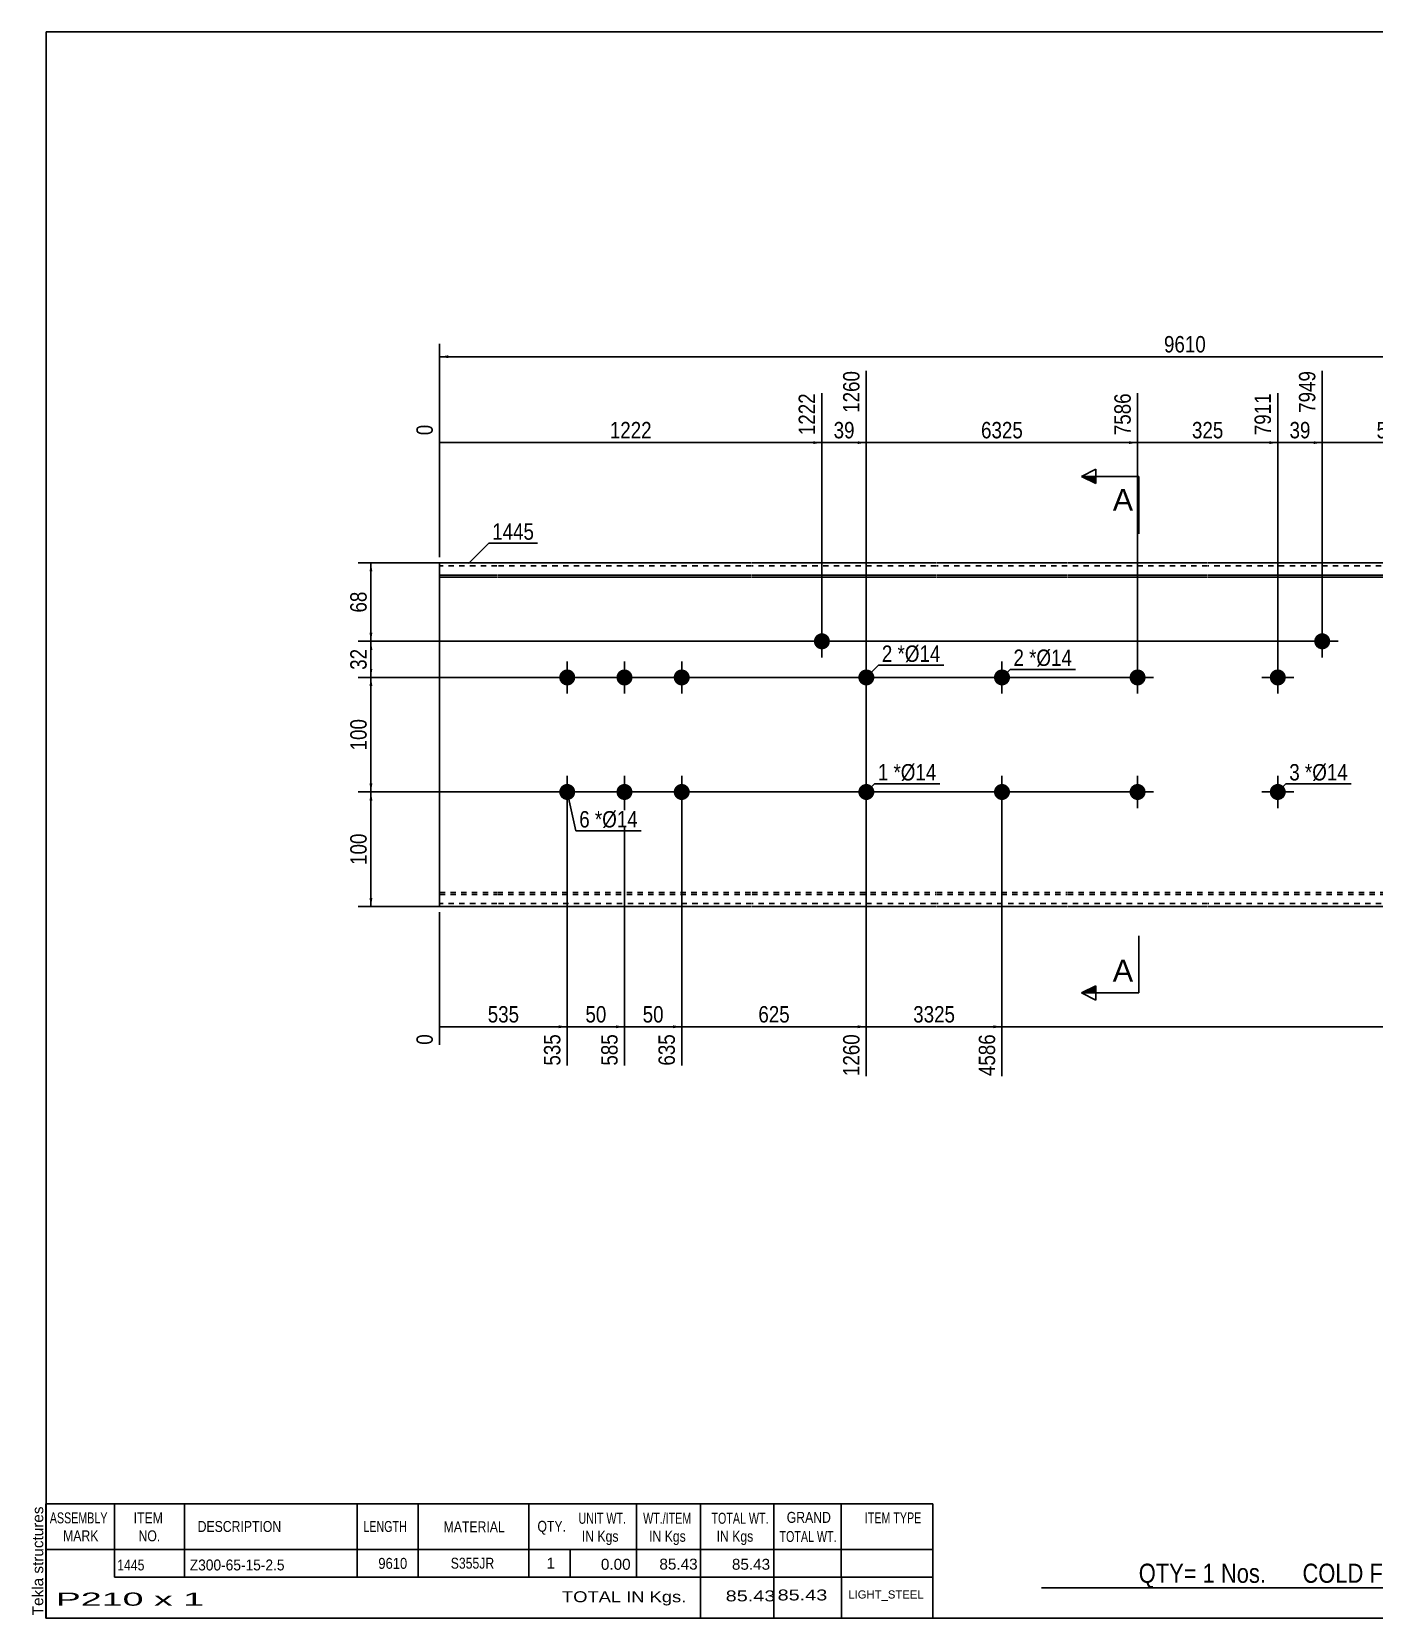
# Model space of a CAD drawing. Header units: millimetres. Extents: x -71 to 331, y -154 to 123.
# Drawn here: x -71.3 to 163.3, y -154.3 to 122.8 of the extents above; entities that cross this region are included whole.
import ezdxf

# ---------------------------------------------------------------- set-up
doc = ezdxf.new("R2010")
doc.units = ezdxf.units.MM
doc.linetypes.add('DXK_LINE_DOT1', pattern=[1.8814, 0.9407, -0.9407])
doc.styles.add('Arial', font='ARIAL.TTF', dxfattribs={"height": 0.2})
doc.styles.add('Arial Narrow', font='ARIALN.TTF', dxfattribs={"height": 0.2})

# ---------------------------------------------------------------- blocks, each defined once
blk = doc.blocks.new('Unknown-627190976-1924')
at = {"color": 5, "linetype": 'Continuous'}
for p, q in [((331.25, 122.75), (-68.75, 122.75)), ((-68.75, 122.75), (-68.75, -154.25)), ((331.25, -154.25), (331.25, 122.75)), ((-68.75, -154.25), (331.25, -154.25))]:
    blk.add_line(p, q, dxfattribs=at)
at = {"color": 174, "linetype": 'Continuous', "style": 'Arial'}
blk.add_text('Tekla structures', height=1.9102, rotation=90, dxfattribs=at).set_placement((-69.25, -153.75))
blk = doc.blocks.new('Bolt-627190976-1223 - 1203')
at = {"linetype": 'Continuous'}
blk.add_hatch(color=3, dxfattribs=at).paths.add_polyline_path([(145.02, 10, -1), (147.82, 10, -1)])
at = {"color": 3, "linetype": 'Continuous'}
for p, q in [((146.42, 7.2), (146.42, 12.8)), ((143.62, 10), (149.22, 10))]:
    blk.add_line(p, q, dxfattribs=at)
blk = doc.blocks.new('Part-627190976-1218 - 1203')
at = {"color": 2, "linetype": 'Continuous'}
for p, q in [((0, -30), (0, 30)), ((10, 30), (0, 30)), ((0, 27.88), (10, 27.88)), ((54.49, 30), (10.1, 30)), ((10.1, 27.88), (54.49, 27.88)), ((86.74, 30), (54.59, 30)), ((54.59, 27.88), (86.74, 27.88)), ((109.64, 30), (86.84, 30)), ((86.84, 27.88), (109.64, 27.88)), ((134.13, 30), (109.74, 30)), ((109.74, 27.88), (134.13, 27.88)), ((166.37, 30), (134.23, 30)), ((134.23, 27.88), (166.37, 27.88)), ((210.86, 30), (166.47, 30)), ((166.47, 27.88), (210.86, 27.88)), ((243.11, 30), (210.96, 30)), ((210.96, 27.88), (243.11, 27.88)), ((260.4, 30), (243.21, 30)), ((243.21, 27.88), (260.4, 27.88)), ((260.4, 30), (260.4, 27.88)), ((260.4, 27.88), (260.4, -30)), ((0, 27.53), (10, 27.53)), ((10.1, 27.53), (54.49, 27.53)), ((54.59, 27.53), (86.74, 27.53)), ((86.84, 27.53), (109.64, 27.53)), ((109.74, 27.53), (134.13, 27.53)), ((134.23, 27.53), (166.37, 27.53)), ((166.47, 27.53), (210.86, 27.53)), ((210.96, 27.53), (243.11, 27.53)), ((243.21, 27.53), (260.4, 27.53)), ((10, -30), (0, -30)), ((54.49, -30), (10.1, -30)), ((86.74, -30), (54.59, -30)), ((109.64, -30), (86.84, -30)), ((134.13, -30), (109.74, -30)), ((166.37, -30), (134.23, -30)), ((210.86, -30), (166.47, -30)), ((243.11, -30), (210.96, -30)), ((260.4, -30), (243.21, -30))]:
    blk.add_line(p, q, dxfattribs=at)
at = {"color": 7, "linetype": 'DXK_LINE_DOT1'}
for p, q in [((10, 29.5), (0, 29.5)), ((54.49, 29.5), (10.1, 29.5)), ((86.74, 29.5), (54.59, 29.5)), ((109.64, 29.5), (86.84, 29.5)), ((134.13, 29.5), (109.74, 29.5)), ((166.37, 29.5), (134.23, 29.5)), ((210.86, 29.5), (166.47, 29.5)), ((243.11, 29.5), (210.96, 29.5)), ((260.4, 29.5), (243.21, 29.5)), ((0, -27.53), (10, -27.53)), ((10.1, -27.53), (54.49, -27.53)), ((54.59, -27.53), (86.74, -27.53)), ((86.84, -27.53), (109.64, -27.53)), ((109.74, -27.53), (134.13, -27.53)), ((134.23, -27.53), (166.37, -27.53)), ((166.47, -27.53), (210.86, -27.53)), ((210.96, -27.53), (243.11, -27.53)), ((243.21, -27.53), (260.4, -27.53)), ((0, -27.88), (10, -27.88)), ((10, -29.5), (0, -29.5)), ((10.1, -27.88), (54.49, -27.88)), ((54.49, -29.5), (10.1, -29.5)), ((54.59, -27.88), (86.74, -27.88)), ((86.74, -29.5), (54.59, -29.5)), ((86.84, -27.88), (109.64, -27.88)), ((109.64, -29.5), (86.84, -29.5)), ((109.74, -27.88), (134.13, -27.88)), ((134.13, -29.5), (109.74, -29.5)), ((134.23, -27.88), (166.37, -27.88)), ((166.37, -29.5), (134.23, -29.5)), ((166.47, -27.88), (210.86, -27.88)), ((210.86, -29.5), (166.47, -29.5)), ((210.96, -27.88), (243.11, -27.88)), ((243.11, -29.5), (210.96, -29.5)), ((243.21, -27.88), (260.4, -27.88)), ((260.4, -29.5), (243.21, -29.5))]:
    blk.add_line(p, q, dxfattribs=at)
blk = doc.blocks.new('Bolt-627190976-1220 - 1203')
at = {"linetype": 'Continuous'}
blk.add_hatch(color=3, dxfattribs=at).paths.add_polyline_path([(152.78, 16.31, -1), (155.58, 16.31, -1)])
at = {"color": 3, "linetype": 'Continuous'}
for p, q in [((154.18, 13.51), (154.18, 19.11)), ((151.38, 16.31), (156.98, 16.31))]:
    blk.add_line(p, q, dxfattribs=at)
blk = doc.blocks.new('Bolt-627190976-1222 - 1203')
at = {"linetype": 'Continuous'}
blk.add_hatch(color=3, dxfattribs=at).paths.add_polyline_path([(147.82, -10, -1), (145.02, -10, -1)])
at = {"color": 3, "linetype": 'Continuous'}
for p, q in [((146.42, -7.2), (146.42, -12.8)), ((149.22, -10), (143.62, -10))]:
    blk.add_line(p, q, dxfattribs=at)
blk = doc.blocks.new('Bolt-627190976-1224 - 1203')
at = {"linetype": 'Continuous'}
for points in [[(20.89, 10, -1), (23.69, 10, -1)], [(30.89, 10, -1), (33.69, 10, -1)], [(40.89, 10, -1), (43.69, 10, -1)], [(20.89, -10, -1), (23.69, -10, -1)], [(30.89, -10, -1), (33.69, -10, -1)], [(40.89, -10, -1), (43.69, -10, -1)]]:
    blk.add_hatch(color=3, dxfattribs=at).paths.add_polyline_path(points)
at = {"color": 3, "linetype": 'Continuous'}
for p, q in [((22.29, 7.2), (22.29, 12.8)), ((32.29, 7.2), (32.29, 12.8)), ((42.29, 7.2), (42.29, 12.8)), ((19.49, 10), (25.09, 10)), ((29.49, 10), (35.09, 10)), ((39.49, 10), (45.09, 10)), ((22.29, -12.8), (22.29, -7.2)), ((32.29, -12.8), (32.29, -7.2)), ((42.29, -12.8), (42.29, -7.2)), ((19.49, -10), (25.09, -10)), ((29.49, -10), (35.09, -10)), ((39.49, -10), (45.09, -10))]:
    blk.add_line(p, q, dxfattribs=at)
blk = doc.blocks.new('Bolt-627190976-1225 - 1203')
at = {"linetype": 'Continuous'}
blk.add_hatch(color=3, dxfattribs=at).paths.add_polyline_path([(65.38, 16.31, -1), (68.18, 16.31, -1)])
at = {"color": 3, "linetype": 'Continuous'}
for p, q in [((66.78, 13.51), (66.78, 19.11)), ((63.98, 16.31), (69.58, 16.31))]:
    blk.add_line(p, q, dxfattribs=at)
blk = doc.blocks.new('Bolt-627190976-1226 - 1203')
at = {"linetype": 'Continuous'}
for points in [[(99.64, 10, -1), (96.84, 10, -1)], [(99.64, -10, -1), (96.84, -10, -1)]]:
    blk.add_hatch(color=3, dxfattribs=at).paths.add_polyline_path(points)
at = {"color": 3, "linetype": 'Continuous'}
for p, q in [((98.24, 12.8), (98.24, 7.2)), ((101.04, 10), (95.44, 10)), ((98.24, -7.2), (98.24, -12.8)), ((101.04, -10), (95.44, -10))]:
    blk.add_line(p, q, dxfattribs=at)
blk = doc.blocks.new('Bolt-627190976-1227 - 1203')
at = {"linetype": 'Continuous'}
blk.add_hatch(color=3, dxfattribs=at).paths.add_polyline_path([(73.14, 10, -1), (75.94, 10, -1)])
at = {"color": 3, "linetype": 'Continuous'}
for p, q in [((74.54, 7.2), (74.54, 12.8)), ((71.74, 10), (77.34, 10))]:
    blk.add_line(p, q, dxfattribs=at)
blk = doc.blocks.new('Bolt-627190976-1228 - 1203')
at = {"linetype": 'Continuous'}
blk.add_hatch(color=3, dxfattribs=at).paths.add_polyline_path([(75.94, -10, -1), (73.14, -10, -1)])
at = {"color": 3, "linetype": 'Continuous'}
for p, q in [((74.54, -7.2), (74.54, -12.8)), ((77.34, -10), (71.74, -10))]:
    blk.add_line(p, q, dxfattribs=at)
blk = doc.blocks.new('Bolt-627190976-1231 - 1203')
at = {"linetype": 'Continuous'}
for points in [[(120.53, 10, -1), (123.33, 10, -1)], [(254, 10, -1), (256.8, 10, -1)]]:
    blk.add_hatch(color=3, dxfattribs=at).paths.add_polyline_path(points)
at = {"color": 3, "linetype": 'Continuous'}
for p, q in [((121.93, 7.2), (121.93, 12.8)), ((255.4, 7.2), (255.4, 12.8)), ((124.73, 10), (119.13, 10)), ((258.2, 10), (252.6, 10))]:
    blk.add_line(p, q, dxfattribs=at)
blk = doc.blocks.new('Bolt-627190976-1232 - 1203')
at = {"linetype": 'Continuous'}
for points in [[(120.53, -10, -1), (123.33, -10, -1)], [(254, -10, -1), (256.8, -10, -1)]]:
    blk.add_hatch(color=3, dxfattribs=at).paths.add_polyline_path(points)
at = {"color": 3, "linetype": 'Continuous'}
for p, q in [((121.93, -12.8), (121.93, -7.2)), ((255.4, -12.8), (255.4, -7.2)), ((124.73, -10), (119.13, -10)), ((258.2, -10), (252.6, -10))]:
    blk.add_line(p, q, dxfattribs=at)
blk = doc.blocks.new('StraightDimension-627190976-1328 - 1203')
at = {"linetype": 'Continuous'}
blk.add_hatch(color=7, dxfattribs=at).paths.add_polyline_path([(40.79, -50.75), (42.29, -51), (40.79, -51.25)])
at = {"color": 7, "linetype": 'Continuous'}
for p, q in [((32.29, -11), (32.29, -57.78)), ((42.29, -11), (42.29, -57.78)), ((32.29, -51), (42.29, -51))]:
    blk.add_line(p, q, dxfattribs=at)
at = {"color": 0}
blk.add_wipeout([(39.72, -50.85), (39.72, -46.65), (34.87, -46.65), (34.87, -50.85)], dxfattribs=at)
at = {"color": 3, "style": 'Arial Narrow'}
blk.add_text('50', height=2.863, dxfattribs=at).set_placement((35.47, -50.25))
at = {"color": 0, "linetype": 'Continuous'}
blk.add_wipeout([(41.69, -51.7), (37.49, -51.7), (37.49, -58.38), (41.69, -58.38)], dxfattribs=at)
at = {"color": 3, "linetype": 'Continuous', "style": 'Arial Narrow'}
blk.add_text('635', height=2.863, rotation=90.0002, dxfattribs=at).set_placement((41.09, -57.78))
blk = doc.blocks.new('StraightDimension-627190976-1279 - 1203')
at = {"linetype": 'Continuous'}
blk.add_hatch(color=7, dxfattribs=at).paths.add_polyline_path([(65.28, 51.25), (66.78, 51), (65.28, 50.75)])
at = {"color": 7, "linetype": 'Continuous'}
for p, q in [((66.78, 17.31), (66.78, 59.61)), ((0, 31), (0, 54.13)), ((0, 51), (66.78, 51))]:
    blk.add_line(p, q, dxfattribs=at)
at = {"color": 0, "linetype": 'Continuous'}
for points in [[(66.18, 60.21), (61.98, 60.21), (61.98, 51.7), (66.18, 51.7)], [(-0.6, 54.73), (-4.8, 54.73), (-4.8, 51.7), (-0.6, 51.7)]]:
    blk.add_wipeout(points, dxfattribs=at)
at = {"color": 0}
blk.add_wipeout([(37.65, 51.15), (37.65, 55.35), (29.13, 55.35), (29.13, 51.15)], dxfattribs=at)
at = {"color": 3, "linetype": 'Continuous', "style": 'Arial Narrow'}
for s, height, p in [('1222', 2.863, (65.58, 52.3)), ('0', 2.86, (-1.2, 52.3))]:
    blk.add_text(s, height=height, rotation=90.0002, dxfattribs=at).set_placement(p)
at = {"color": 3, "style": 'Arial Narrow'}
blk.add_text('1222', height=2.863, dxfattribs=at).set_placement((29.73, 51.75))
blk = doc.blocks.new('StraightDimension-627190976-1350 - 1203')
at = {"linetype": 'Continuous'}
for points in [[(-12.25, 14.81), (-12, 16.31), (-11.75, 14.81)], [(-11.75, 11.5), (-12, 10), (-12.25, 11.5)]]:
    blk.add_hatch(color=7, dxfattribs=at).paths.add_polyline_path(points)
at = {"color": 7, "linetype": 'Continuous'}
for p, q in [((153.18, 16.31), (-14.25, 16.31)), ((-12, 10), (-12, 16.31)), ((120.93, 10), (-14.25, 10))]:
    blk.add_line(p, q, dxfattribs=at)
at = {"color": 0}
blk.add_wipeout([(-12.15, 15.58), (-16.35, 15.58), (-16.35, 10.73), (-12.15, 10.73)], dxfattribs=at)
at = {"color": 3, "style": 'Arial Narrow'}
blk.add_text('32', height=2.863, rotation=90.0002, dxfattribs=at).set_placement((-12.75, 11.33))
blk = doc.blocks.new('StraightDimension-627190976-1277 - 1203')
at = {"linetype": 'Continuous'}
blk.add_hatch(color=7, dxfattribs=at).paths.add_polyline_path([(120.43, 51.25), (121.93, 51), (120.43, 50.75)])
at = {"color": 7, "linetype": 'Continuous'}
for p, q in [((74.54, -9), (74.54, 63.51)), ((121.93, 11), (121.93, 59.61)), ((74.54, 51), (121.93, 51))]:
    blk.add_line(p, q, dxfattribs=at)
at = {"color": 0, "linetype": 'Continuous'}
blk.add_wipeout([(121.33, 60.21), (117.13, 60.21), (117.13, 51.7), (121.33, 51.7)], dxfattribs=at)
at = {"color": 0}
blk.add_wipeout([(102.49, 51.15), (102.49, 55.35), (93.98, 55.35), (93.98, 51.15)], dxfattribs=at)
at = {"color": 3, "linetype": 'Continuous', "style": 'Arial Narrow'}
blk.add_text('7586', height=2.863, rotation=90.0002, dxfattribs=at).set_placement((120.73, 52.3))
at = {"color": 3, "style": 'Arial Narrow'}
blk.add_text('6325', height=2.863, dxfattribs=at).set_placement((94.58, 51.75))
blk = doc.blocks.new('StraightDimension-627190976-1352 - 1203')
at = {"linetype": 'Continuous'}
for points in [[(-12.25, -11.5), (-12, -10), (-11.75, -11.5)], [(-11.75, -28.5), (-12, -30), (-12.25, -28.5)]]:
    blk.add_hatch(color=7, dxfattribs=at).paths.add_polyline_path(points)
at = {"color": 7, "linetype": 'Continuous'}
for p, q in [((120.93, -10), (-14.25, -10)), ((-12, -30), (-12, -10)), ((21.29, -30), (-14.25, -30))]:
    blk.add_line(p, q, dxfattribs=at)
at = {"color": 0}
blk.add_wipeout([(-12.15, -16.66), (-16.35, -16.66), (-16.35, -23.34), (-12.15, -23.34)], dxfattribs=at)
at = {"color": 3, "style": 'Arial Narrow'}
blk.add_text('100', height=2.863, rotation=90.0002, dxfattribs=at).set_placement((-12.75, -22.74))
blk = doc.blocks.new('StraightDimension-627190976-1326 - 1203')
at = {"linetype": 'Continuous'}
blk.add_hatch(color=7, dxfattribs=at).paths.add_polyline_path([(96.74, -50.75), (98.24, -51), (96.74, -51.25)])
at = {"color": 7, "linetype": 'Continuous'}
for p, q in [((74.54, 9), (74.54, -59.61)), ((98.24, -11), (98.24, -59.61)), ((74.54, -51), (98.24, -51))]:
    blk.add_line(p, q, dxfattribs=at)
at = {"color": 0}
blk.add_wipeout([(90.65, -50.85), (90.65, -46.65), (82.13, -46.65), (82.13, -50.85)], dxfattribs=at)
at = {"color": 0, "linetype": 'Continuous'}
blk.add_wipeout([(97.64, -51.7), (93.44, -51.7), (93.44, -60.21), (97.64, -60.21)], dxfattribs=at)
at = {"color": 3, "style": 'Arial Narrow'}
blk.add_text('3325', height=2.863, dxfattribs=at).set_placement((82.73, -50.25))
at = {"color": 3, "linetype": 'Continuous', "style": 'Arial Narrow'}
blk.add_text('4586', height=2.863, rotation=90.0002, dxfattribs=at).set_placement((97.04, -59.61))
blk = doc.blocks.new('StraightDimension-627190976-1351 - 1203')
at = {"linetype": 'Continuous'}
for points in [[(-12.25, 8.5), (-12, 10), (-11.75, 8.5)], [(-11.75, -8.5), (-12, -10), (-12.25, -8.5)]]:
    blk.add_hatch(color=7, dxfattribs=at).paths.add_polyline_path(points)
at = {"color": 7, "linetype": 'Continuous'}
for p, q in [((120.93, 10), (-14.25, 10)), ((-12, -10), (-12, 10)), ((120.93, -10), (-14.25, -10))]:
    blk.add_line(p, q, dxfattribs=at)
at = {"color": 0}
blk.add_wipeout([(-12.15, 3.34), (-16.35, 3.34), (-16.35, -3.34), (-12.15, -3.34)], dxfattribs=at)
at = {"color": 3, "style": 'Arial Narrow'}
blk.add_text('100', height=2.863, rotation=90.0002, dxfattribs=at).set_placement((-12.75, -2.74))
blk = doc.blocks.new('StraightDimension-627190976-1330 - 1203')
at = {"linetype": 'Continuous'}
blk.add_hatch(color=7, dxfattribs=at).paths.add_polyline_path([(20.79, -50.75), (22.29, -51), (20.79, -51.25)])
at = {"color": 7, "linetype": 'Continuous'}
for p, q in [((22.29, -11), (22.29, -57.78)), ((0, -31), (0, -54.13)), ((0, -51), (22.29, -51))]:
    blk.add_line(p, q, dxfattribs=at)
at = {"color": 0}
blk.add_wipeout([(14.49, -50.85), (14.49, -46.65), (7.8, -46.65), (7.8, -50.85)], dxfattribs=at)
at = {"color": 0, "linetype": 'Continuous'}
for points in [[(-0.6, -51.7), (-4.8, -51.7), (-4.8, -54.73), (-0.6, -54.73)], [(21.69, -51.7), (17.49, -51.7), (17.49, -58.38), (21.69, -58.38)]]:
    blk.add_wipeout(points, dxfattribs=at)
at = {"color": 3, "style": 'Arial Narrow'}
blk.add_text('535', height=2.863, dxfattribs=at).set_placement((8.4, -50.25))
at = {"color": 3, "linetype": 'Continuous', "style": 'Arial Narrow'}
for s, height, p in [('0', 2.86, (-1.2, -54.13)), ('535', 2.863, (21.09, -57.78))]:
    blk.add_text(s, height=height, rotation=90.0002, dxfattribs=at).set_placement(p)
blk = doc.blocks.new('StraightDimension-627190976-1274 - 1203')
at = {"linetype": 'Continuous'}
blk.add_hatch(color=7, dxfattribs=at).paths.add_polyline_path([(177.17, 51.25), (178.67, 51), (177.17, 50.75)])
at = {"color": 7, "linetype": 'Continuous'}
for p, q in [((154.18, 17.31), (154.18, 63.51)), ((178.67, 11), (178.67, 59.61)), ((154.18, 51), (178.67, 51))]:
    blk.add_line(p, q, dxfattribs=at)
at = {"color": 0, "linetype": 'Continuous'}
blk.add_wipeout([(178.07, 60.21), (173.87, 60.21), (173.87, 51.7), (178.07, 51.7)], dxfattribs=at)
at = {"color": 0}
blk.add_wipeout([(169.76, 51.15), (169.76, 55.35), (163.08, 55.35), (163.08, 51.15)], dxfattribs=at)
at = {"color": 3, "linetype": 'Continuous', "style": 'Arial Narrow'}
blk.add_text('8535', height=2.863, rotation=90.0002, dxfattribs=at).set_placement((177.47, 52.3))
at = {"color": 3, "style": 'Arial Narrow'}
blk.add_text('586', height=2.863, dxfattribs=at).set_placement((163.68, 51.75))
blk = doc.blocks.new('StraightDimension-627190976-1275 - 1203')
at = {"linetype": 'Continuous'}
blk.add_hatch(color=7, dxfattribs=at).paths.add_polyline_path([(152.68, 51.25), (154.18, 51), (152.68, 50.75)])
at = {"color": 7, "linetype": 'Continuous'}
for p, q in [((154.18, 17.31), (154.18, 63.51)), ((146.42, 11), (146.42, 59.61)), ((146.42, 51), (154.18, 51))]:
    blk.add_line(p, q, dxfattribs=at)
at = {"color": 0}
blk.add_wipeout([(152.73, 51.15), (152.73, 55.35), (147.87, 55.35), (147.87, 51.15)], dxfattribs=at)
at = {"color": 0, "linetype": 'Continuous'}
blk.add_wipeout([(153.58, 64.11), (149.38, 64.11), (149.38, 55.6), (153.58, 55.6)], dxfattribs=at)
at = {"color": 3, "linetype": 'Continuous', "style": 'Arial Narrow'}
blk.add_text('7949', height=2.863, rotation=90.0002, dxfattribs=at).set_placement((152.98, 56.2))
at = {"color": 3, "style": 'Arial Narrow'}
blk.add_text('39', height=2.863, dxfattribs=at).set_placement((148.47, 51.75))
blk = doc.blocks.new('StraightDimension-627190976-1276 - 1203')
at = {"linetype": 'Continuous'}
blk.add_hatch(color=7, dxfattribs=at).paths.add_polyline_path([(144.92, 51.25), (146.42, 51), (144.92, 50.75)])
at = {"color": 7, "linetype": 'Continuous'}
for p, q in [((121.93, 11), (121.93, 59.61)), ((146.42, 11), (146.42, 59.61)), ((121.93, 51), (146.42, 51))]:
    blk.add_line(p, q, dxfattribs=at)
at = {"color": 0, "linetype": 'Continuous'}
blk.add_wipeout([(145.82, 60.21), (141.62, 60.21), (141.62, 51.7), (145.82, 51.7)], dxfattribs=at)
at = {"color": 0}
blk.add_wipeout([(137.52, 51.15), (137.52, 55.35), (130.83, 55.35), (130.83, 51.15)], dxfattribs=at)
at = {"color": 3, "linetype": 'Continuous', "style": 'Arial Narrow'}
blk.add_text('7911', height=2.863, rotation=90.0002, dxfattribs=at).set_placement((145.22, 52.3))
at = {"color": 3, "style": 'Arial Narrow'}
blk.add_text('325', height=2.863, dxfattribs=at).set_placement((131.43, 51.75))
blk = doc.blocks.new('StraightDimension-627190976-1349 - 1203')
at = {"linetype": 'Continuous'}
for points in [[(-12.25, 28.5), (-12, 30), (-11.75, 28.5)], [(-11.75, 17.81), (-12, 16.31), (-12.25, 17.81)]]:
    blk.add_hatch(color=7, dxfattribs=at).paths.add_polyline_path(points)
at = {"color": 7, "linetype": 'Continuous'}
for p, q in [((21.29, 30), (-14.25, 30)), ((-12, 16.31), (-12, 30)), ((153.18, 16.31), (-14.25, 16.31))]:
    blk.add_line(p, q, dxfattribs=at)
at = {"color": 0}
blk.add_wipeout([(-12.15, 25.58), (-16.35, 25.58), (-16.35, 20.73), (-12.15, 20.73)], dxfattribs=at)
at = {"color": 3, "style": 'Arial Narrow'}
blk.add_text('68', height=2.863, rotation=90.0002, dxfattribs=at).set_placement((-12.75, 21.33))
blk = doc.blocks.new('StraightDimension-627190976-1278 - 1203')
at = {"linetype": 'Continuous'}
blk.add_hatch(color=7, dxfattribs=at).paths.add_polyline_path([(73.04, 51.25), (74.54, 51), (73.04, 50.75)])
at = {"color": 7, "linetype": 'Continuous'}
for p, q in [((74.54, -9), (74.54, 63.51)), ((66.78, 17.31), (66.78, 59.61)), ((66.78, 51), (74.54, 51))]:
    blk.add_line(p, q, dxfattribs=at)
at = {"color": 0}
blk.add_wipeout([(73.09, 51.15), (73.09, 55.35), (68.23, 55.35), (68.23, 51.15)], dxfattribs=at)
at = {"color": 0, "linetype": 'Continuous'}
blk.add_wipeout([(73.94, 64.11), (69.74, 64.11), (69.74, 55.6), (73.94, 55.6)], dxfattribs=at)
at = {"color": 3, "linetype": 'Continuous', "style": 'Arial Narrow'}
blk.add_text('1260', height=2.863, rotation=90.0002, dxfattribs=at).set_placement((73.34, 56.2))
at = {"color": 3, "style": 'Arial Narrow'}
blk.add_text('39', height=2.863, dxfattribs=at).set_placement((68.83, 51.75))
blk = doc.blocks.new('StraightDimension-627190976-1325 - 1203')
at = {"linetype": 'Continuous'}
blk.add_hatch(color=7, dxfattribs=at).paths.add_polyline_path([(258.9, -50.75), (260.4, -51), (258.9, -51.25)])
at = {"color": 7, "linetype": 'Continuous'}
for p, q in [((98.24, -11), (98.24, -59.61)), ((260.4, -31), (260.4, -59.61)), ((98.24, -51), (260.4, -51))]:
    blk.add_line(p, q, dxfattribs=at)
at = {"color": 0}
blk.add_wipeout([(183.58, -50.85), (183.58, -46.65), (175.06, -46.65), (175.06, -50.85)], dxfattribs=at)
at = {"color": 0, "linetype": 'Continuous'}
blk.add_wipeout([(259.8, -51.7), (255.6, -51.7), (255.6, -60.21), (259.8, -60.21)], dxfattribs=at)
at = {"color": 3, "style": 'Arial Narrow'}
blk.add_text('5025', height=2.863, dxfattribs=at).set_placement((175.66, -50.25))
at = {"color": 3, "linetype": 'Continuous', "style": 'Arial Narrow'}
blk.add_text('9610', height=2.863, rotation=90.0002, dxfattribs=at).set_placement((259.2, -59.61))
blk = doc.blocks.new('StraightDimension-627190976-1327 - 1203')
at = {"linetype": 'Continuous'}
blk.add_hatch(color=7, dxfattribs=at).paths.add_polyline_path([(73.04, -50.75), (74.54, -51), (73.04, -51.25)])
at = {"color": 7, "linetype": 'Continuous'}
for p, q in [((74.54, 9), (74.54, -59.61)), ((42.29, -11), (42.29, -57.78)), ((42.29, -51), (74.54, -51))]:
    blk.add_line(p, q, dxfattribs=at)
at = {"color": 0}
blk.add_wipeout([(61.76, -50.85), (61.76, -46.65), (55.08, -46.65), (55.08, -50.85)], dxfattribs=at)
at = {"color": 0, "linetype": 'Continuous'}
blk.add_wipeout([(73.94, -51.7), (69.74, -51.7), (69.74, -60.21), (73.94, -60.21)], dxfattribs=at)
at = {"color": 3, "style": 'Arial Narrow'}
blk.add_text('625', height=2.863, dxfattribs=at).set_placement((55.68, -50.25))
at = {"color": 3, "linetype": 'Continuous', "style": 'Arial Narrow'}
blk.add_text('1260', height=2.863, rotation=90.0002, dxfattribs=at).set_placement((73.34, -59.61))
blk = doc.blocks.new('StraightDimension-627190976-1329 - 1203')
at = {"linetype": 'Continuous'}
blk.add_hatch(color=7, dxfattribs=at).paths.add_polyline_path([(30.79, -50.75), (32.29, -51), (30.79, -51.25)])
at = {"color": 7, "linetype": 'Continuous'}
for p, q in [((22.29, -11), (22.29, -57.78)), ((32.29, -11), (32.29, -57.78)), ((22.29, -51), (32.29, -51))]:
    blk.add_line(p, q, dxfattribs=at)
at = {"color": 0}
blk.add_wipeout([(29.72, -50.85), (29.72, -46.65), (24.87, -46.65), (24.87, -50.85)], dxfattribs=at)
at = {"color": 3, "style": 'Arial Narrow'}
blk.add_text('50', height=2.863, dxfattribs=at).set_placement((25.47, -50.25))
at = {"color": 0, "linetype": 'Continuous'}
blk.add_wipeout([(31.69, -51.7), (27.49, -51.7), (27.49, -58.38), (31.69, -58.38)], dxfattribs=at)
at = {"color": 3, "linetype": 'Continuous', "style": 'Arial Narrow'}
blk.add_text('585', height=2.863, rotation=90.0002, dxfattribs=at).set_placement((31.09, -57.78))
blk = doc.blocks.new('StraightDimension-627190976-1383 - 1203')
at = {"linetype": 'Continuous'}
for points in [[(1.5, 65.75), (0, 66), (1.5, 66.25)], [(258.9, 66.25), (260.4, 66), (258.9, 65.75)]]:
    blk.add_hatch(color=7, dxfattribs=at).paths.add_polyline_path(points)
at = {"color": 7, "linetype": 'Continuous'}
for p, q in [((0, 31), (0, 68.25)), ((260.4, 31), (260.4, 68.25)), ((0, 66), (260.4, 66))]:
    blk.add_line(p, q, dxfattribs=at)
at = {"color": 0}
blk.add_wipeout([(134.46, 66.15), (134.46, 70.35), (125.94, 70.35), (125.94, 66.15)], dxfattribs=at)
at = {"color": 3, "style": 'Arial Narrow'}
blk.add_text('9610', height=2.863, dxfattribs=at).set_placement((126.54, 66.75))
blk = doc.blocks.new('CBS_BOM-627190976-1949')
at = {"color": 7, "linetype": 'Continuous'}
for p, q in [((-68.78, -142.28), (-68.78, -134.28)), ((-68.78, -134.28), (86.14, -134.28)), ((-56.78, -142.28), (-56.78, -134.28)), ((-44.59, -142.28), (-44.59, -134.28)), ((-14.43, -142.28), (-14.43, -134.28)), ((-3.75, -142.28), (-3.75, -134.28)), ((15.57, -142.28), (15.57, -134.28)), ((34.37, -142.28), (34.37, -134.28)), ((45.58, -142.28), (45.58, -134.28)), ((58.37, -142.28), (58.37, -134.28)), ((70.12, -142.28), (70.12, -134.28)), ((86.14, -134.29), (86.14, -142.27)), ((-68.78, -142.28), (86.14, -142.28)), ((-68.78, -147.08), (-68.78, -142.28)), ((-56.78, -147.08), (-56.78, -142.28)), ((-44.59, -147.08), (-44.59, -142.28)), ((-14.43, -147.08), (-14.43, -142.28)), ((-3.75, -147.08), (-3.75, -142.28)), ((15.57, -147.08), (15.57, -142.28)), ((22.83, -147.08), (22.83, -142.28)), ((34.37, -147.08), (34.37, -142.28)), ((45.58, -147.08), (45.58, -142.28)), ((58.37, -147.08), (58.37, -142.28)), ((70.14, -147.08), (70.14, -142.28)), ((86.14, -142.28), (86.14, -147.08)), ((-68.78, -154.28), (-68.78, -147.1)), ((-56.78, -147.08), (86.14, -147.08)), ((45.58, -154.28), (45.58, -147.1)), ((58.37, -154.28), (58.37, -147.1)), ((70.18, -154.28), (70.18, -147.1)), ((86.14, -147.08), (86.14, -154.28)), ((-68.78, -154.28), (86.14, -154.28))]:
    blk.add_line(p, q, dxfattribs=at)
at = {"color": 3, "linetype": 'Continuous', "style": 'Arial'}
for s, height, width, p in [('GRAND', 1.91, 0.8, (60.64, -137.62)), ('ASSEMBLY', 1.91, 0.7, (-68.1, -137.71)), ('ITEM', 1.91, 0.8, (-53.45, -137.71)), ('DESCRIPTION', 1.9102, 0.8, (-42.27, -139.21)), ('LENGTH', 1.91, 0.7, (-13.32, -139.21)), ('MATERIAL', 1.91, 0.8, (0.7, -139.26)), ('QTY.', 1.91, 0.8, (17.09, -139.18)), ('UNIT WT.', 1.91, 0.7, (24.26, -137.78)), ('WT./ITEM', 1.91, 0.7, (35.55, -137.78)), ('TOTAL WT.', 1.91, 0.7, (47.49, -137.78)), ('ITEM TYPE', 1.91, 0.7, (74.28, -137.7)), ('MARK', 1.91, 0.8, (-65.78, -140.84)), ('NO.', 1.91, 0.8, (-52.6, -140.84)), ('IN Kgs', 1.91, 0.8, (24.84, -140.92)), ('IN Kgs', 1.91, 0.8, (36.59, -140.92)), ('IN Kgs', 1.91, 0.8, (48.38, -140.92)), ('TOTAL WT.', 1.91, 0.7, (59.38, -140.96))]:
    blk.add_text(s, height=height, dxfattribs=dict(at, width=width)).set_placement(p)
at = {"color": 7, "linetype": 'Continuous', "style": 'Arial'}
for s, height, width, p in [('1445', 1.91, 0.8, (-56.32, -145.93)), ('Z300-65-15-2.5', 1.9102, 0.9, (-43.65, -145.93)), ('9610', 1.91, 0.85, (-10.71, -145.65)), ('S355JR', 1.91, 0.8, (1.94, -145.62))]:
    blk.add_text(s, height=height, dxfattribs=dict(at, width=width)).set_placement(p)
for s, p in [('1', (18.66, -145.62)), ('0.00', (28.17, -145.81)), ('85.43', (38.39, -145.78)), ('85.43', (51.06, -145.81))]:
    blk.add_text(s, height=1.91, dxfattribs=at).set_placement(p)
at = {"color": 6, "linetype": 'Continuous', "style": 'Arial'}
for s, height, width, p in [('TOTAL IN Kgs.', 1.9102, 1.2, (21.38, -151.48)), ('85.43', 1.91, 1.3, (49.97, -151.33)), ('85.43', 1.91, 1.3, (59.04, -151.17)), ('P210 x 1', 2.292, 2.05, (-67.06, -152.09))]:
    blk.add_text(s, height=height, dxfattribs=dict(at, width=width)).set_placement(p)
blk.add_text('LIGHT_STEEL', height=1.4135, dxfattribs=at).set_placement((71.39, -150.83))
blk = doc.blocks.new('CBS_CALLOFF-627190976-1950')
at = {"color": 7, "linetype": 'Continuous'}
blk.add_line((105.13, -148.98), (221.36, -149), dxfattribs=at)
at = {"color": 3, "linetype": 'Continuous', "style": 'Arial Narrow'}
blk.add_text('QTY= 1 Nos.      COLD FORMED     MKD : P210', height=3.3405, dxfattribs=at).set_placement((122.13, -148.09))
blk = doc.blocks.new('MarkSet-627190976-1411 - 1203')
at = {"color": 0}
blk.add_wipeout([(79.09, 12.72), (79.09, 15.72), (77.26, 15.72), (77.26, 12.72)], dxfattribs=at)
blk.add_wipeout([(79.09, 12.72), (79.09, 15.72), (77.26, 15.72), (77.26, 12.72)], dxfattribs=at)
at = {"color": 7, "linetype": 'Continuous'}
blk.add_line((74.54, 10), (76.66, 12.12), dxfattribs=at)
at = {"color": 0}
blk.add_wipeout([(81.27, 12.72), (81.27, 15.72), (79.99, 15.72), (79.99, 12.72)], dxfattribs=at)
blk.add_wipeout([(81.27, 12.72), (81.27, 15.72), (79.99, 15.72), (79.99, 12.72)], dxfattribs=at)
at = {"color": 3, "style": 'Arial Narrow'}
blk.add_text('2', height=2.86, dxfattribs=at).set_placement((77.26, 12.72))
at = {"color": 0}
blk.add_wipeout([(87.48, 12.72), (87.48, 15.72), (81.27, 15.72), (81.27, 12.72)], dxfattribs=at)
blk.add_wipeout([(87.48, 12.72), (87.48, 15.72), (81.27, 15.72), (81.27, 12.72)], dxfattribs=at)
at = {"color": 7, "linetype": 'Continuous'}
blk.add_line((76.66, 12.12), (88.08, 12.12), dxfattribs=at)
at = {"color": 3, "style": 'Arial Narrow'}
for s, height, p in [('*', 2.86, (79.99, 12.72)), ('Ø14', 2.863, (81.27, 12.72))]:
    blk.add_text(s, height=height, dxfattribs=at).set_placement(p)
blk = doc.blocks.new('Mark-627190976-1421 - 1203')
at = {"color": 0}
blk.add_wipeout([(102.08, 12.01), (102.08, 15.01), (100.25, 15.01), (100.25, 12.01)], dxfattribs=at)
blk.add_wipeout([(102.08, 12.01), (102.08, 15.01), (100.25, 15.01), (100.25, 12.01)], dxfattribs=at)
at = {"color": 7, "linetype": 'Continuous'}
blk.add_line((98.24, 10), (99.65, 11.41), dxfattribs=at)
at = {"color": 0}
blk.add_wipeout([(104.26, 12.01), (104.26, 15.01), (102.98, 15.01), (102.98, 12.01)], dxfattribs=at)
blk.add_wipeout([(104.26, 12.01), (104.26, 15.01), (102.98, 15.01), (102.98, 12.01)], dxfattribs=at)
at = {"color": 3, "style": 'Arial Narrow'}
blk.add_text('2', height=2.86, dxfattribs=at).set_placement((100.25, 12.01))
at = {"color": 0}
blk.add_wipeout([(110.47, 12.01), (110.47, 15.01), (104.26, 15.01), (104.26, 12.01)], dxfattribs=at)
blk.add_wipeout([(110.47, 12.01), (110.47, 15.01), (104.26, 15.01), (104.26, 12.01)], dxfattribs=at)
at = {"color": 7, "linetype": 'Continuous'}
blk.add_line((99.65, 11.41), (111.07, 11.41), dxfattribs=at)
at = {"color": 3, "style": 'Arial Narrow'}
for s, height, p in [('*', 2.86, (102.98, 12.01)), ('Ø14', 2.863, (104.26, 12.01))]:
    blk.add_text(s, height=height, dxfattribs=at).set_placement(p)
blk = doc.blocks.new('Mark-627190976-1420 - 1203')
at = {"color": 0}
blk.add_wipeout([(26.22, -16.2), (26.22, -13.2), (24.39, -13.2), (24.39, -16.2)], dxfattribs=at)
blk.add_wipeout([(26.22, -16.2), (26.22, -13.2), (24.39, -13.2), (24.39, -16.2)], dxfattribs=at)
at = {"color": 7, "linetype": 'Continuous'}
blk.add_line((22.29, -10), (23.79, -16.8), dxfattribs=at)
at = {"color": 0}
blk.add_wipeout([(28.4, -16.2), (28.4, -13.2), (27.12, -13.2), (27.12, -16.2)], dxfattribs=at)
blk.add_wipeout([(28.4, -16.2), (28.4, -13.2), (27.12, -13.2), (27.12, -16.2)], dxfattribs=at)
at = {"color": 3, "style": 'Arial Narrow'}
blk.add_text('6', height=2.86, dxfattribs=at).set_placement((24.39, -16.2))
at = {"color": 0}
blk.add_wipeout([(34.61, -16.2), (34.61, -13.2), (28.4, -13.2), (28.4, -16.2)], dxfattribs=at)
blk.add_wipeout([(34.61, -16.2), (34.61, -13.2), (28.4, -13.2), (28.4, -16.2)], dxfattribs=at)
at = {"color": 7, "linetype": 'Continuous'}
blk.add_line((23.79, -16.8), (35.21, -16.8), dxfattribs=at)
at = {"color": 3, "style": 'Arial Narrow'}
for s, height, p in [('*', 2.86, (27.12, -16.2)), ('Ø14', 2.863, (28.4, -16.2))]:
    blk.add_text(s, height=height, dxfattribs=at).set_placement(p)
blk = doc.blocks.new('SectionMark-627190976-1266 - 1203')
at = {"linetype": 'Continuous'}
for points in [[(114.64, 45.1), (114.64, 43.85), (112.14, 45.1)], [(114.64, -43.85), (114.64, -45.1), (112.14, -45.1)]]:
    blk.add_hatch(color=30, dxfattribs=at).paths.add_polyline_path(points)
at = {"color": 30, "linetype": 'Continuous'}
for p, q in [((112.14, 45.1), (114.64, 46.35)), ((122.14, 45.1), (112.14, 45.1)), ((112.14, 45.1), (114.64, 43.85)), ((114.64, 43.85), (114.64, 46.35)), ((112.14, -45.1), (114.64, -43.85)), ((114.64, -43.85), (114.64, -46.35)), ((122.14, -45.1), (112.14, -45.1)), ((114.64, -46.35), (112.14, -45.1))]:
    blk.add_line(p, q, dxfattribs=at)
at = {"color": 0, "linetype": 'Continuous'}
for points in [[(121.14, 39.1), (121.14, 43.1), (117.59, 43.1), (117.59, 39.1)], [(121.14, -43.1), (121.14, -39.1), (117.59, -39.1), (117.59, -43.1)]]:
    blk.add_wipeout(points, dxfattribs=at)
at = {"color": 30, "linetype": 'Continuous'}
for p, q in [((122.14, 45.1), (122.14, 35.1)), ((122.14, -45.1), (122.14, -35.1))]:
    blk.add_line(p, q, dxfattribs=at)
at = {"color": 96, "linetype": 'Continuous', "style": 'Arial'}
for p in [(117.59, 39.1), (117.59, -43.1)]:
    blk.add_text('A', height=3.82, dxfattribs=at).set_placement(p)
blk = doc.blocks.new('Mark-627190976-1386 - 1203')
at = {"color": 0}
blk.add_wipeout([(16.5, 34.04), (16.5, 37.04), (9.18, 37.04), (9.18, 34.04)], dxfattribs=at)
blk.add_wipeout([(16.5, 34.04), (16.5, 37.04), (9.18, 37.04), (9.18, 34.04)], dxfattribs=at)
at = {"color": 7, "linetype": 'Continuous'}
for p, q in [((5.05, 29.9), (8.58, 33.44)), ((8.58, 33.44), (17.1, 33.44))]:
    blk.add_line(p, q, dxfattribs=at)
at = {"color": 3, "style": 'Arial Narrow'}
blk.add_text('1445', height=2.863, dxfattribs=at).set_placement((9.18, 34.04))
blk = doc.blocks.new('MarkSet-627190976-1398 - 1203')
at = {"color": 0}
blk.add_wipeout([(150.26, -7.99), (150.26, -4.99), (148.43, -4.99), (148.43, -7.99)], dxfattribs=at)
blk.add_wipeout([(150.26, -7.99), (150.26, -4.99), (148.43, -4.99), (148.43, -7.99)], dxfattribs=at)
at = {"color": 7, "linetype": 'Continuous'}
blk.add_line((146.42, -10), (147.83, -8.59), dxfattribs=at)
at = {"color": 0}
blk.add_wipeout([(152.44, -7.99), (152.44, -4.99), (151.16, -4.99), (151.16, -7.99)], dxfattribs=at)
blk.add_wipeout([(152.44, -7.99), (152.44, -4.99), (151.16, -4.99), (151.16, -7.99)], dxfattribs=at)
at = {"color": 3, "style": 'Arial Narrow'}
blk.add_text('3', height=2.86, dxfattribs=at).set_placement((148.43, -7.99))
at = {"color": 0}
blk.add_wipeout([(158.65, -7.99), (158.65, -4.99), (152.44, -4.99), (152.44, -7.99)], dxfattribs=at)
blk.add_wipeout([(158.65, -7.99), (158.65, -4.99), (152.44, -4.99), (152.44, -7.99)], dxfattribs=at)
at = {"color": 7, "linetype": 'Continuous'}
blk.add_line((147.83, -8.59), (159.25, -8.59), dxfattribs=at)
at = {"color": 3, "style": 'Arial Narrow'}
for s, height, p in [('*', 2.86, (151.16, -7.99)), ('Ø14', 2.863, (152.44, -7.99))]:
    blk.add_text(s, height=height, dxfattribs=at).set_placement(p)
blk = doc.blocks.new('Mark-627190976-1422 - 1203')
at = {"color": 0}
blk.add_wipeout([(78.39, -7.99), (78.39, -4.99), (76.56, -4.99), (76.56, -7.99)], dxfattribs=at)
blk.add_wipeout([(78.39, -7.99), (78.39, -4.99), (76.56, -4.99), (76.56, -7.99)], dxfattribs=at)
at = {"color": 7, "linetype": 'Continuous'}
blk.add_line((74.54, -10), (75.96, -8.59), dxfattribs=at)
at = {"color": 0}
blk.add_wipeout([(80.56, -7.99), (80.56, -4.99), (79.29, -4.99), (79.29, -7.99)], dxfattribs=at)
blk.add_wipeout([(80.56, -7.99), (80.56, -4.99), (79.29, -4.99), (79.29, -7.99)], dxfattribs=at)
at = {"color": 3, "style": 'Arial Narrow'}
blk.add_text('1', height=2.86, dxfattribs=at).set_placement((76.56, -7.99))
at = {"color": 0}
blk.add_wipeout([(86.78, -7.99), (86.78, -4.99), (80.56, -4.99), (80.56, -7.99)], dxfattribs=at)
blk.add_wipeout([(86.78, -7.99), (86.78, -4.99), (80.56, -4.99), (80.56, -7.99)], dxfattribs=at)
at = {"color": 7, "linetype": 'Continuous'}
blk.add_line((75.96, -8.59), (87.38, -8.59), dxfattribs=at)
at = {"color": 3, "style": 'Arial Narrow'}
for s, height, p in [('*', 2.86, (79.29, -7.99)), ('Ø14', 2.863, (80.56, -7.99))]:
    blk.add_text(s, height=height, dxfattribs=at).set_placement(p)

msp = doc.modelspace()

# ---------------------------------------------------------------- block references
for name in ['Unknown-627190976-1924', 'Part-627190976-1218 - 1203', 'Bolt-627190976-1225 - 1203', 'Bolt-627190976-1220 - 1203', 'Bolt-627190976-1224 - 1203', 'Bolt-627190976-1227 - 1203', 'Bolt-627190976-1226 - 1203', 'Bolt-627190976-1231 - 1203', 'Bolt-627190976-1223 - 1203', 'Bolt-627190976-1228 - 1203', 'Bolt-627190976-1232 - 1203', 'Bolt-627190976-1222 - 1203', 'CBS_BOM-627190976-1949', 'CBS_CALLOFF-627190976-1950']:
    msp.add_blockref(name, (0, 0))

# ---------------------------------------------------------------- next in the draw order: block references
for name in ['StraightDimension-627190976-1279 - 1203', 'StraightDimension-627190976-1328 - 1203']:
    msp.add_blockref(name, (0, 0))

# ---------------------------------------------------------------- next in the draw order: block references
msp.add_blockref('StraightDimension-627190976-1350 - 1203', (0, 0))

# ---------------------------------------------------------------- next in the draw order: block references
for name in ['StraightDimension-627190976-1277 - 1203', 'StraightDimension-627190976-1274 - 1203']:
    msp.add_blockref(name, (0, 0))

# ---------------------------------------------------------------- next in the draw order: block references
for name in ['StraightDimension-627190976-1275 - 1203', 'StraightDimension-627190976-1352 - 1203']:
    msp.add_blockref(name, (0, 0))

# ---------------------------------------------------------------- next in the draw order: block references
msp.add_blockref('StraightDimension-627190976-1326 - 1203', (0, 0))

# ---------------------------------------------------------------- next in the draw order: block references
msp.add_blockref('StraightDimension-627190976-1351 - 1203', (0, 0))

# ---------------------------------------------------------------- next in the draw order: block references
for name in ['StraightDimension-627190976-1276 - 1203', 'StraightDimension-627190976-1330 - 1203', 'StraightDimension-627190976-1325 - 1203']:
    msp.add_blockref(name, (0, 0))

# ---------------------------------------------------------------- next in the draw order: block references
for name in ['StraightDimension-627190976-1349 - 1203', 'MarkSet-627190976-1398 - 1203', 'StraightDimension-627190976-1329 - 1203']:
    msp.add_blockref(name, (0, 0))

# ---------------------------------------------------------------- next in the draw order: block references
for name in ['StraightDimension-627190976-1278 - 1203', 'Mark-627190976-1421 - 1203', 'Mark-627190976-1420 - 1203']:
    msp.add_blockref(name, (0, 0))

# ---------------------------------------------------------------- next in the draw order: block references
for name in ['StraightDimension-627190976-1383 - 1203', 'StraightDimension-627190976-1327 - 1203']:
    msp.add_blockref(name, (0, 0))

# ---------------------------------------------------------------- next in the draw order: block references
for name in ['SectionMark-627190976-1266 - 1203', 'Mark-627190976-1386 - 1203', 'MarkSet-627190976-1411 - 1203', 'Mark-627190976-1422 - 1203']:
    msp.add_blockref(name, (0, 0))

doc.saveas('drawing.dxf')
